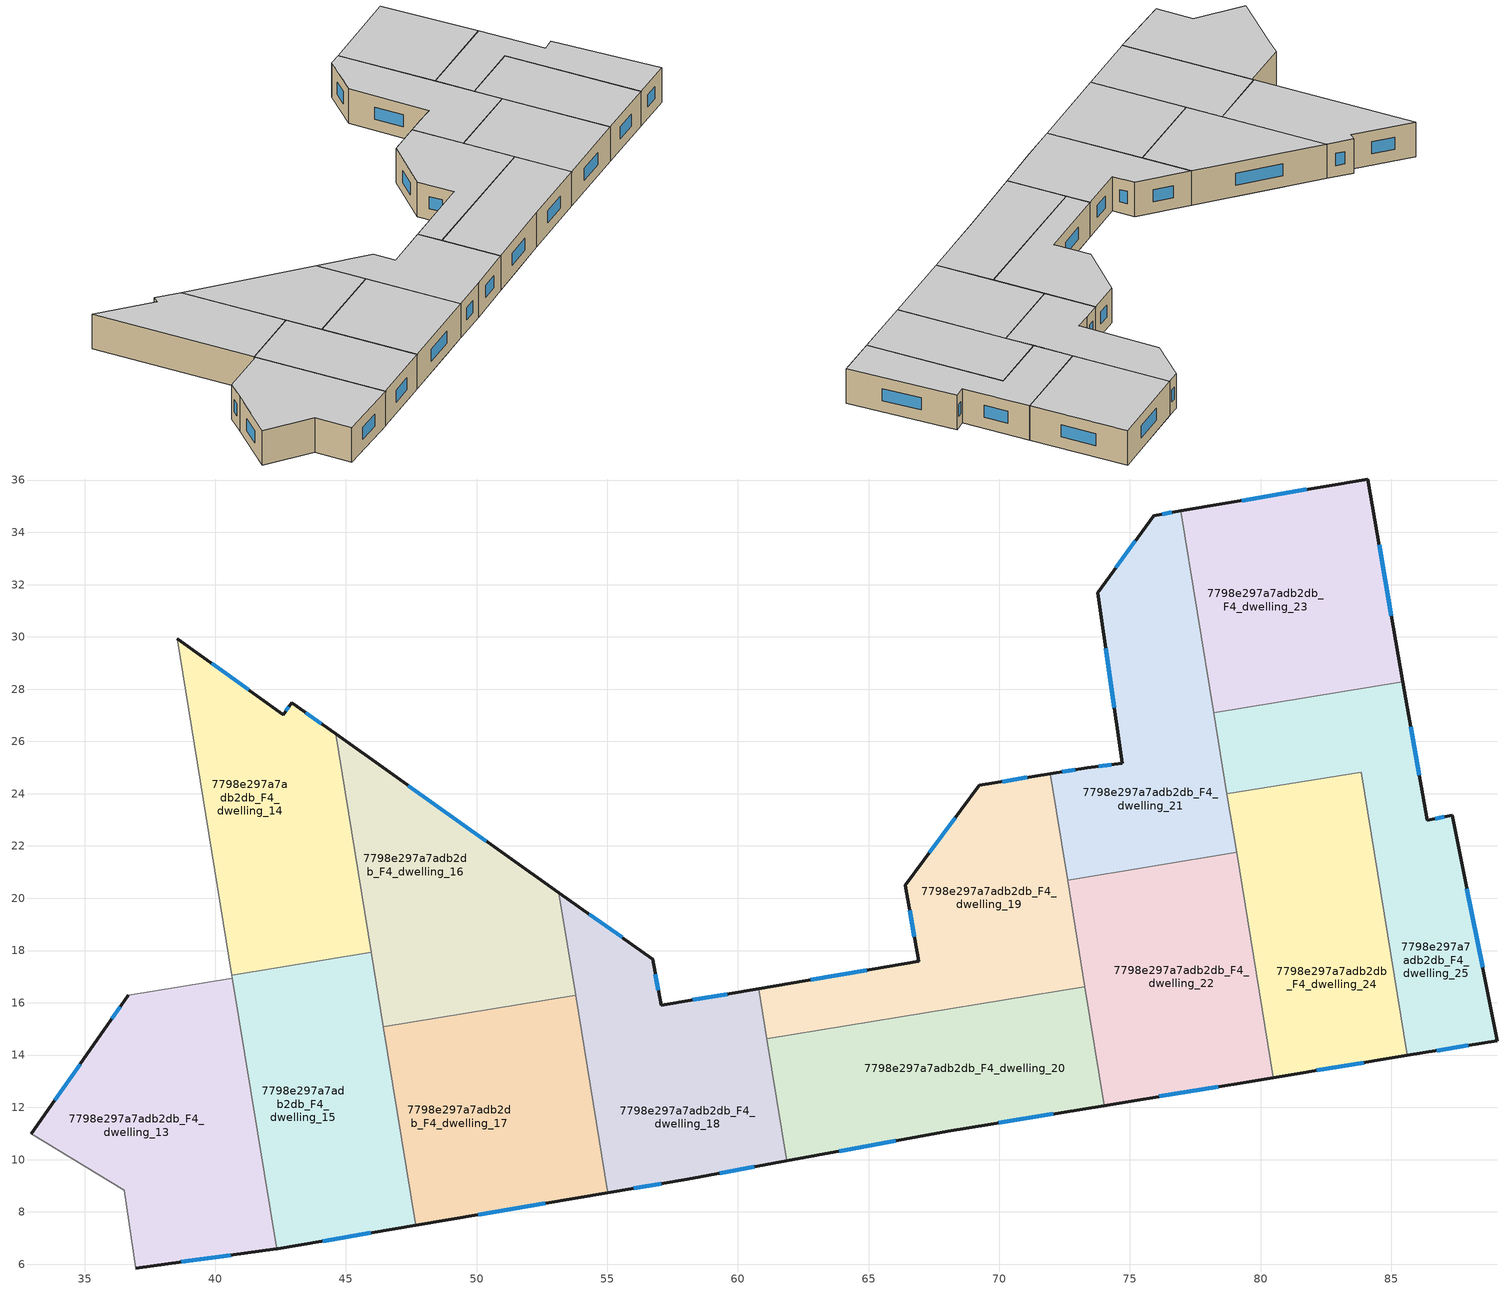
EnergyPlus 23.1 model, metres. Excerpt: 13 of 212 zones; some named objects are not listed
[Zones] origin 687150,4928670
7798e297a7adb2db_F4_dwelling_13
 floor to 7798e297a7adb2db_F3_dwelling_13 (EU_floor_Construction): 39.49,16.75 41.39,6.46 36.95,5.85 36.51,8.82 32.95,10.98 35.73,14.94 36.67,16.29 z12
 floor to 7798e297a7adb2db_F3_dwelling_15 (EU_floor_Construction): 40.66,16.94 42.34,6.59 41.39,6.46 39.49,16.75 z12
 wall outside (EU_wall_Construction): 36.67,16.29 35.73,14.94 32.95,10.98 / 36.95,5.85 42.34,6.59 z12:15
 wall adiabatic (EU_wall_Construction): 32.95,10.98 36.51,8.82 36.95,5.85 z12:15
 wall to 7798e297a7adb2db_F4_dwelling_12 (EU_wall_Construction): 40.66,16.94 36.67,16.29 z12:15
 wall to 7798e297a7adb2db_F4_dwelling_15 (EU_wall_Construction): 42.34,6.59 40.66,16.94 z12:15
 window (EU_Window_Construction): 34.83,13.66 33.86,12.27 / 36.37,15.85 36.04,15.38 / 38.71,6.09 40.59,6.35 z12.98:14.02
 ceiling to 7798e297a7adb2db_F5_dwelling_13 (EU_floor_Construction): 42.34,6.59 40.66,16.94 36.67,16.29 35.73,14.94 32.95,10.98 36.51,8.82 36.95,5.85 z15
7798e297a7adb2db_F4_dwelling_14
 floor to 7798e297a7adb2db_F3_dwelling_14 (EU_floor_Construction): 42.53,27.07 44.13,18.42 40.52,17.75 38.54,29.94 z12
 floor to 7798e297a7adb2db_F3_dwelling_16 (EU_floor_Construction): 44.6,26.29 45.97,17.93 44.27,17.66 42.53,27.07 42.6,27.02 42.92,27.48 z12
 floor to 7798e297a7adb2db_F3_dwelling_15 (EU_floor_Construction): 44.13,18.42 44.27,17.66 40.64,17.06 40.52,17.75 z12
 wall outside (EU_wall_Construction): 44.6,26.29 42.92,27.48 42.6,27.02 38.54,29.94 z12:15
 wall to 7798e297a7adb2db_F4_dwelling_15 (EU_wall_Construction): 40.64,17.06 45.97,17.93 z12:15
 wall to 7798e297a7adb2db_F4_dwelling_12 (EU_wall_Construction): 38.54,29.94 40.64,17.06 z12:15
 wall to 7798e297a7adb2db_F4_dwelling_16 (EU_wall_Construction): 45.97,17.93 44.6,26.29 z12:15
 window (EU_Window_Construction): 41.28,27.97 39.86,28.99 / 42.82,27.33 42.71,27.17 / 44.06,26.68 43.47,27.09 z12.98:14.02
 ceiling to 7798e297a7adb2db_F5_dwelling_14 (EU_floor_Construction): 45.97,17.93 44.6,26.29 42.92,27.48 42.6,27.02 38.54,29.94 40.64,17.06 z15
7798e297a7adb2db_F4_dwelling_15
 floor to 7798e297a7adb2db_F3_dwelling_15 (EU_floor_Construction): 44.27,17.66 46.19,7.24 42.39,6.59 42.34,6.59 40.64,17.06 z12
 floor to 7798e297a7adb2db_F3_dwelling_17 (EU_floor_Construction): 46.24,16.25 47.67,7.49 46.19,7.24 44.59,15.94 z12
 floor to 7798e297a7adb2db_F3_dwelling_16 (EU_floor_Construction): 45.97,17.93 46.24,16.25 44.59,15.94 44.27,17.66 z12
 wall outside (EU_wall_Construction): 42.34,6.59 42.39,6.59 47.67,7.49 z12:15
 wall to 7798e297a7adb2db_F4_dwelling_17 (EU_wall_Construction): 47.67,7.49 46.43,15.08 z12:15
 wall to 7798e297a7adb2db_F4_dwelling_12 (EU_wall_Construction): 40.64,17.06 40.66,16.94 z12:15
 wall to 7798e297a7adb2db_F4_dwelling_16 (EU_wall_Construction): 46.43,15.08 45.97,17.93 z12:15
 window (EU_Window_Construction): 44.11,6.88 45.95,7.2 z12.98:14.02
 ceiling to 7798e297a7adb2db_F5_dwelling_15 (EU_floor_Construction): 47.67,7.49 45.97,17.93 40.64,17.06 42.34,6.59 42.39,6.59 z15
7798e297a7adb2db_F4_dwelling_16
 floor to 7798e297a7adb2db_F3_dwelling_16 (EU_floor_Construction): 49.63,22.71 50.68,17.07 46.24,16.25 44.6,26.29 z12
 floor to 7798e297a7adb2db_F3_dwelling_18 (EU_floor_Construction): 53.15,20.22 53.79,16.28 50.91,15.81 49.63,22.71 z12
 floor to 7798e297a7adb2db_F3_dwelling_17 (EU_floor_Construction): 50.68,17.07 50.91,15.81 46.43,15.08 46.24,16.25 z12
 wall outside (EU_wall_Construction): 53.15,20.22 44.6,26.29 z12:15
 wall to 7798e297a7adb2db_F4_dwelling_17 (EU_wall_Construction): 46.43,15.08 53.79,16.28 z12:15
 wall to 7798e297a7adb2db_F4_dwelling_18 (EU_wall_Construction): 53.79,16.28 53.15,20.22 z12:15
 window (EU_Window_Construction): 50.37,22.19 47.38,24.31 z12.98:14.02
 ceiling to 7798e297a7adb2db_F5_dwelling_16 (EU_floor_Construction): 53.79,16.28 53.15,20.22 44.6,26.29 46.43,15.08 z15
7798e297a7adb2db_F4_dwelling_17
 floor to 7798e297a7adb2db_F3_dwelling_17 (EU_floor_Construction): 50.91,15.81 52.3,8.27 47.67,7.49 46.43,15.08 z12
 floor to 7798e297a7adb2db_F3_dwelling_19 (EU_floor_Construction): 54.29,13.23 55.03,8.73 52.3,8.27 51.48,12.71 z12
 floor to 7798e297a7adb2db_F3_dwelling_18 (EU_floor_Construction): 53.79,16.28 54.29,13.23 51.48,12.71 50.91,15.81 z12
 wall outside (EU_wall_Construction): 47.67,7.49 55.03,8.73 z12:15
 wall to 7798e297a7adb2db_F4_dwelling_18 (EU_wall_Construction): 55.03,8.73 53.79,16.28 z12:15
 window (EU_Window_Construction): 50.06,7.89 52.63,8.33 z12.98:14.02
 ceiling to 7798e297a7adb2db_F5_dwelling_17 (EU_floor_Construction): 55.03,8.73 53.79,16.28 46.43,15.08 47.67,7.49 z15
7798e297a7adb2db_F4_dwelling_18
 floor to 7798e297a7adb2db_F3_dwelling_18 (EU_floor_Construction): 60.8,16.54 61.13,14.5 54.29,13.23 53.15,20.22 56.73,17.67 57.06,15.9 z12
 floor to 7798e297a7adb2db_F3_dwelling_19 (EU_floor_Construction): 61.13,14.5 61.88,9.95 58.05,9.24 55.03,8.73 54.29,13.23 z12
 wall outside (EU_wall_Construction): 55.03,8.73 58.05,9.24 61.88,9.95 / 60.8,16.54 57.06,15.9 56.73,17.67 53.15,20.22 z12:15
 wall to 7798e297a7adb2db_F4_dwelling_20 (EU_wall_Construction): 61.88,9.95 61.11,14.63 z12:15
 wall to 7798e297a7adb2db_F4_dwelling_19 (EU_wall_Construction): 61.11,14.63 60.8,16.54 z12:15
 window (EU_Window_Construction): 59.3,9.47 60.63,9.72 / 56.01,8.9 57.07,9.08 / 55.57,18.5 54.32,19.39 / 56.95,16.48 56.84,17.1 / 59.58,16.33 58.28,16.11 z12.98:14.02
 ceiling to 7798e297a7adb2db_F5_dwelling_18 (EU_floor_Construction): 61.88,9.95 60.8,16.54 57.06,15.9 56.73,17.67 53.15,20.22 55.03,8.73 58.05,9.24 z15
7798e297a7adb2db_F4_dwelling_19
 floor to 7798e297a7adb2db_F3_dwelling_20 (EU_floor_Construction): 71.95,24.77 73.2,17.09 63.23,15.25 62.93,16.9 66.92,17.58 66.4,20.49 69.23,24.32 z12
 floor to 7798e297a7adb2db_F3_dwelling_18 (EU_floor_Construction): 62.93,16.9 63.28,14.98 61.11,14.63 60.8,16.54 z12
 floor to 7798e297a7adb2db_F3_dwelling_21 (EU_floor_Construction): 73.2,17.09 73.28,16.61 63.28,14.98 63.23,15.25 z12
 wall outside (EU_wall_Construction): 71.95,24.77 69.23,24.32 66.4,20.49 66.92,17.58 60.8,16.54 z12:15
 wall to 7798e297a7adb2db_F4_dwelling_22 (EU_wall_Construction): 73.28,16.61 72.61,20.7 z12:15
 wall to 7798e297a7adb2db_F4_dwelling_20 (EU_wall_Construction): 61.11,14.63 73.28,16.61 z12:15
 wall to 7798e297a7adb2db_F4_dwelling_21 (EU_wall_Construction): 72.61,20.7 71.95,24.77 z12:15
 window (EU_Window_Construction): 71.06,24.62 70.11,24.47 / 64.93,17.24 62.79,16.88 / 66.57,19.55 66.75,18.53 / 68.31,23.08 67.32,21.74 z12.98:14.02
 ceiling to 7798e297a7adb2db_F5_dwelling_19 (EU_floor_Construction): 73.28,16.61 71.95,24.77 69.23,24.32 66.4,20.49 66.92,17.58 60.8,16.54 61.11,14.63 z15
7798e297a7adb2db_F4_dwelling_20
 floor to 7798e297a7adb2db_F3_dwelling_21 (EU_floor_Construction): 73.28,16.61 74.02,12.07 68.03,11.08 64.13,10.36 63.28,14.98 z12
 floor to 7798e297a7adb2db_F3_dwelling_19 (EU_floor_Construction): 63.3,14.9 64.13,10.36 61.88,9.95 61.13,14.5 z12
 floor to 7798e297a7adb2db_F3_dwelling_18 (EU_floor_Construction): 63.28,14.98 63.3,14.9 61.13,14.5 61.11,14.63 z12
 wall outside (EU_wall_Construction): 61.88,9.95 68.03,11.08 74.02,12.07 z12:15
 wall to 7798e297a7adb2db_F4_dwelling_22 (EU_wall_Construction): 74.02,12.07 73.28,16.61 z12:15
 window (EU_Window_Construction): 63.88,10.32 66.03,10.71 / 69.98,11.4 72.07,11.75 z12.98:14.02
 ceiling to 7798e297a7adb2db_F5_dwelling_20 (EU_floor_Construction): 74.02,12.07 73.28,16.61 61.11,14.63 61.88,9.95 68.03,11.08 z15
7798e297a7adb2db_F4_dwelling_21
 floor to 7798e297a7adb2db_F3_dwelling_22 (EU_floor_Construction): 76.95,34.82 79.02,22.09 73.34,21.04 72.63,24.88 73.37,25 74.71,25.17 73.76,31.68 75.9,34.64 z12
 floor to 7798e297a7adb2db_F3_dwelling_20 (EU_floor_Construction): 72.63,24.88 73.38,20.82 72.61,20.7 71.95,24.77 z12
 floor to 7798e297a7adb2db_F3_dwelling_23 (EU_floor_Construction): 79.02,22.09 79.08,21.75 73.38,20.82 73.34,21.04 z12
 wall outside (EU_wall_Construction): 76.94,34.82 75.9,34.64 73.76,31.68 74.71,25.17 73.37,25 71.95,24.77 z12:15
 wall to 7798e297a7adb2db_F4_dwelling_22 (EU_wall_Construction): 72.61,20.7 79.08,21.75 z12:15
 wall to 7798e297a7adb2db_F4_dwelling_23 (EU_wall_Construction): 78.2,27.1 76.94,34.82 z12:15
 wall to 7798e297a7adb2db_F4_dwelling_25 (EU_wall_Construction): 78.71,23.99 78.2,27.1 z12:15
 wall to 7798e297a7adb2db_F4_dwelling_24 (EU_wall_Construction): 79.08,21.75 78.71,23.99 z12:15
 window (EU_Window_Construction): 76.61,34.76 76.24,34.7 / 72.91,24.93 72.41,24.84 / 74.28,25.12 73.81,25.06 / 74.07,29.56 74.4,27.29 / 75.21,33.68 74.46,32.64 z12.98:14.02
 ceiling to 7798e297a7adb2db_F5_dwelling_21 (EU_floor_Construction): 79.08,21.75 76.94,34.82 75.9,34.64 73.76,31.68 74.71,25.17 73.37,25 71.95,24.77 72.61,20.7 z15
7798e297a7adb2db_F4_dwelling_22
 floor to 7798e297a7adb2db_F3_dwelling_23 (EU_floor_Construction): 79.08,21.75 80.48,13.14 74.96,12.23 73.38,20.82 z12
 floor adiabatic (EU_floor_Construction): 74.04,17.25 74.96,12.23 74.02,12.07 73.2,17.09 z12
 floor to 7798e297a7adb2db_F3_dwelling_20 (EU_floor_Construction): 73.38,20.82 74.04,17.25 73.2,17.09 72.61,20.7 z12
 wall outside (EU_wall_Construction): 74.02,12.07 80.48,13.14 z12:15
 wall to 7798e297a7adb2db_F4_dwelling_24 (EU_wall_Construction): 80.48,13.14 79.08,21.75 z12:15
 window (EU_Window_Construction): 76.12,12.42 78.38,12.79 z12.98:14.02
 ceiling to 7798e297a7adb2db_F5_dwelling_22 (EU_floor_Construction): 80.48,13.14 79.08,21.75 72.61,20.7 74.02,12.07 z15
7798e297a7adb2db_F4_dwelling_23
 floor to 7798e297a7adb2db_F3_dwelling_24 (EU_floor_Construction): 81.95,35.67 83.37,27.95 78.42,27.14 77,34.83 z12
 floor to 7798e297a7adb2db_F3_dwelling_22 (EU_floor_Construction): 77,34.83 78.42,27.14 78.2,27.1 76.95,34.82 z12
 floor to 7798e297a7adb2db_F3_dwelling_25 (EU_floor_Construction): 84.09,36.04 85.45,28.28 83.37,27.95 81.95,35.67 z12
 wall outside (EU_wall_Construction): 85.45,28.29 84.09,36.04 76.94,34.82 z12:15
 wall to 7798e297a7adb2db_F4_dwelling_25 (EU_wall_Construction): 78.2,27.1 85.45,28.29 z12:15
 window (EU_Window_Construction): 85.01,30.81 84.53,33.52 / 81.77,35.64 79.27,35.22 z12.98:14.02
 ceiling to 7798e297a7adb2db_F5_dwelling_23 (EU_floor_Construction): 85.45,28.29 84.09,36.04 76.94,34.82 78.2,27.1 z15
7798e297a7adb2db_F4_dwelling_24
 floor to 7798e297a7adb2db_F3_dwelling_23 (EU_floor_Construction): 79.34,22.15 80.99,13.22 80.48,13.14 79.02,22.09 z12
 floor to 7798e297a7adb2db_F3_dwelling_26 (EU_floor_Construction): 84.52,20.69 85.62,13.98 80.99,13.22 79.78,19.82 z12
 floor to 7798e297a7adb2db_F3_dwelling_25 (EU_floor_Construction): 83.85,24.83 84.52,20.69 79.78,19.82 79.01,23.99 81.45,24.44 z12
 floor to 7798e297a7adb2db_F3_dwelling_24 (EU_floor_Construction): 81.45,24.44 79.01,23.99 79,24.04 z12
 floor to 7798e297a7adb2db_F3_dwelling_22 (EU_floor_Construction): 79,24.04 79.34,22.15 79.02,22.09 78.71,23.99 z12
 wall outside (EU_wall_Construction): 80.48,13.14 85.62,13.98 z12:15
 wall to 7798e297a7adb2db_F4_dwelling_25 (EU_wall_Construction): 85.62,13.98 83.85,24.83 78.71,23.99 z12:15
 window (EU_Window_Construction): 82.15,13.41 83.95,13.71 z12.98:14.02
 ceiling to 7798e297a7adb2db_F5_dwelling_24 (EU_floor_Construction): 85.62,13.98 83.85,24.83 78.71,23.99 80.48,13.14 z15
7798e297a7adb2db_F4_dwelling_25
 floor to 7798e297a7adb2db_F3_dwelling_25 (EU_floor_Construction): 85.45,28.28 86.37,22.98 87.33,23.17 87.71,21.28 84.52,20.69 83.85,24.83 81.45,24.44 83.94,24.9 83.37,27.95 z12
 floor to 7798e297a7adb2db_F3_dwelling_24 (EU_floor_Construction): 83.37,27.95 83.94,24.9 81.45,24.44 79,24.04 78.42,27.14 z12
 floor to 7798e297a7adb2db_F3_dwelling_26 (EU_floor_Construction): 87.71,21.28 89.06,14.55 85.62,13.98 84.52,20.69 z12
 floor to 7798e297a7adb2db_F3_dwelling_22 (EU_floor_Construction): 78.42,27.14 79,24.04 78.71,23.99 78.2,27.1 z12
 wall outside (EU_wall_Construction): 85.62,13.98 89.06,14.55 87.33,23.17 86.37,22.98 85.45,28.29 z12:15
 window (EU_Window_Construction): 86.74,14.17 87.94,14.37 / 86.07,24.71 85.75,26.56 / 87.02,23.11 86.68,23.04 / 88.5,17.36 87.89,20.37 z12.98:14.02
 ceiling to 7798e297a7adb2db_F5_dwelling_25 (EU_floor_Construction): 89.06,14.55 87.33,23.17 86.37,22.98 85.45,28.29 78.2,27.1 78.71,23.99 83.85,24.83 85.62,13.98 z15
[Building]
EU S2 Campaign: North Axis=0; Terrain=City; Solar Distribution=FullExterior
[Site:Location]
Bologna: Latitude=44.5; Longitude=11.25; Time Zone=1; Elevation=37
[SizingPeriod:WeatherFileDays]
AnnualSizingPeriod: Begin Month=1; Begin Day of Month=1; End Month=12; End Day of Month=31; Day of Week for Start Day=Monday; Use Weather File Daylight Saving Period=No; Use Weather File Rain and Snow Indicators=No
[MATERIAL]
EU_InternalMass_Material: Roughness=MediumRough; Thickness=0.1; Conductivity=1; Density=1800; Specific Heat=900; Thermal Absorptance=0.9; Solar Absorptance=0.7; Visible Absorptance=0.7
[MATERIAL:NOMASS] Roughness=MediumRough; Thermal Absorptance=0.9; Solar Absorptance=0.7; Visible Absorptance=0.7
Name | Thermal Resistance
EU_wall_NoMass | 0.905828
EU_floor_NoMass | 0.67114
[WINDOWMATERIAL:SIMPLEGLAZINGSYSTEM]
EU_Window_SimpleGlazing: UFactor=4.52486; Solar Heat Gain Coefficient=0.85; Visible Transmittance=0.85
[CONSTRUCTION]
EU_wall_Construction: EU_wall_NoMass
EU_floor_Construction: EU_floor_NoMass
EU_Window_Construction: EU_Window_SimpleGlazing
EU_InternalMass_Construction: EU_InternalMass_Material
[ZONE] Type=1; Multiplier=1; Ceiling Height=autocalculate; Floor Area=autocalculate; Part of Total Floor Area=Yes
Name | Volume
7798e297a7adb2db_F4_dwelling_13 | 194.312
7798e297a7adb2db_F4_dwelling_14 | 171.704
7798e297a7adb2db_F4_dwelling_15 | 171.732
7798e297a7adb2db_F4_dwelling_16 | 171.686
7798e297a7adb2db_F4_dwelling_17 | 171.685
7798e297a7adb2db_F4_dwelling_18 | 171.702
7798e297a7adb2db_F4_dwelling_19 | 171.669
7798e297a7adb2db_F4_dwelling_20; 7798e297a7adb2db_F4_dwelling_25 | 171.698
7798e297a7adb2db_F4_dwelling_21 | 171.691
7798e297a7adb2db_F4_dwelling_22 | 171.687
7798e297a7adb2db_F4_dwelling_23 | 171.689
7798e297a7adb2db_F4_dwelling_24 | 171.694
[INTERNALMASS] Construction=EU_InternalMass_Construction
Name | Zone or ZoneList | Surface Area
7798e297a7adb2db_F4_dwelling_13_EU_InternalMass | 7798e297a7adb2db_F4_dwelling_13 | 64.7711
7798e297a7adb2db_F4_dwelling_14_EU_InternalMass | 7798e297a7adb2db_F4_dwelling_14 | 57.2332
7798e297a7adb2db_F4_dwelling_15_EU_InternalMass | 7798e297a7adb2db_F4_dwelling_15 | 57.2431
7798e297a7adb2db_F4_dwelling_16_EU_InternalMass | 7798e297a7adb2db_F4_dwelling_16 | 57.229
7798e297a7adb2db_F4_dwelling_17_EU_InternalMass | 7798e297a7adb2db_F4_dwelling_17 | 57.2294
7798e297a7adb2db_F4_dwelling_18_EU_InternalMass | 7798e297a7adb2db_F4_dwelling_18 | 57.234
7798e297a7adb2db_F4_dwelling_19_EU_InternalMass | 7798e297a7adb2db_F4_dwelling_19 | 57.2222
7798e297a7adb2db_F4_dwelling_20_EU_InternalMass | 7798e297a7adb2db_F4_dwelling_20 | 57.2316
7798e297a7adb2db_F4_dwelling_21_EU_InternalMass | 7798e297a7adb2db_F4_dwelling_21 | 57.2338
7798e297a7adb2db_F4_dwelling_22_EU_InternalMass | 7798e297a7adb2db_F4_dwelling_22 | 57.2297
7798e297a7adb2db_F4_dwelling_23_EU_InternalMass | 7798e297a7adb2db_F4_dwelling_23 | 57.2315
7798e297a7adb2db_F4_dwelling_24_EU_InternalMass | 7798e297a7adb2db_F4_dwelling_24 | 57.2332
7798e297a7adb2db_F4_dwelling_25_EU_InternalMass | 7798e297a7adb2db_F4_dwelling_25 | 57.2322
[OTHEREQUIPMENT] Fuel Type=Electricity; Design Level Calculation Method=Watts/Area; Power per Zone Floor Area=1; Fraction Latent=0; Fraction Radiant=0; Fraction Lost=0; Carbon Dioxide Generation Rate=0; EndUse Subcategory=EU_Step8_InternalGains
Name | Zone or ZoneList or Space or SpaceList | Schedule
EU_Step8_InternalGain_7798e297a7adb2db_F4_dwelling_13_f000 | 7798e297a7adb2db_F4_dwelling_13 | EU_Step8_GainSchedule_7798e297a7adb2db_F4_dwelling_13_f000
EU_Step8_InternalGain_7798e297a7adb2db_F4_dwelling_14_f000 | 7798e297a7adb2db_F4_dwelling_14 | EU_Step8_GainSchedule_7798e297a7adb2db_F4_dwelling_14_f000
EU_Step8_InternalGain_7798e297a7adb2db_F4_dwelling_15_f000 | 7798e297a7adb2db_F4_dwelling_15 | EU_Step8_GainSchedule_7798e297a7adb2db_F4_dwelling_15_f000
EU_Step8_InternalGain_7798e297a7adb2db_F4_dwelling_16_f000 | 7798e297a7adb2db_F4_dwelling_16 | EU_Step8_GainSchedule_7798e297a7adb2db_F4_dwelling_16_f000
EU_Step8_InternalGain_7798e297a7adb2db_F4_dwelling_17_f000 | 7798e297a7adb2db_F4_dwelling_17 | EU_Step8_GainSchedule_7798e297a7adb2db_F4_dwelling_17_f000
EU_Step8_InternalGain_7798e297a7adb2db_F4_dwelling_18_f000 | 7798e297a7adb2db_F4_dwelling_18 | EU_Step8_GainSchedule_7798e297a7adb2db_F4_dwelling_18_f000
EU_Step8_InternalGain_7798e297a7adb2db_F4_dwelling_19_f000 | 7798e297a7adb2db_F4_dwelling_19 | EU_Step8_GainSchedule_7798e297a7adb2db_F4_dwelling_19_f000
EU_Step8_InternalGain_7798e297a7adb2db_F4_dwelling_20_f000 | 7798e297a7adb2db_F4_dwelling_20 | EU_Step8_GainSchedule_7798e297a7adb2db_F4_dwelling_20_f000
EU_Step8_InternalGain_7798e297a7adb2db_F4_dwelling_21_f000 | 7798e297a7adb2db_F4_dwelling_21 | EU_Step8_GainSchedule_7798e297a7adb2db_F4_dwelling_21_f000
EU_Step8_InternalGain_7798e297a7adb2db_F4_dwelling_22_f000 | 7798e297a7adb2db_F4_dwelling_22 | EU_Step8_GainSchedule_7798e297a7adb2db_F4_dwelling_22_f000
EU_Step8_InternalGain_7798e297a7adb2db_F4_dwelling_23_f000 | 7798e297a7adb2db_F4_dwelling_23 | EU_Step8_GainSchedule_7798e297a7adb2db_F4_dwelling_23_f000
EU_Step8_InternalGain_7798e297a7adb2db_F4_dwelling_24_f000 | 7798e297a7adb2db_F4_dwelling_24 | EU_Step8_GainSchedule_7798e297a7adb2db_F4_dwelling_24_f000
EU_Step8_InternalGain_7798e297a7adb2db_F4_dwelling_25_f000 | 7798e297a7adb2db_F4_dwelling_25 | EU_Step8_GainSchedule_7798e297a7adb2db_F4_dwelling_25_f000
[ZONEVENTILATION:DESIGNFLOWRATE] Schedule=EU_AlwaysOn; Design Flow Rate Calculation Method=AirChanges/Hour; Air Changes per Hour=0.73129; Ventilation Type=Natural; Fan Pressure Rise=0; Fan Total Efficiency=1; Constant Term Coefficient=1; Temperature Term Coefficient=0; Velocity Term Coefficient=0; Velocity Squared Term Coefficient=0; Minimum Indoor Temperature=-100; Maximum Indoor Temperature=100; Delta Temperature=-100; Minimum Outdoor Temperature=-100; Maximum Outdoor Temperature=100; Maximum Wind Speed=40
Name | Zone or ZoneList or Space or SpaceList
EU_ConstantAir_7798e297a7adb2db_F4_dwelling_13 | 7798e297a7adb2db_F4_dwelling_13
EU_ConstantAir_7798e297a7adb2db_F4_dwelling_14 | 7798e297a7adb2db_F4_dwelling_14
EU_ConstantAir_7798e297a7adb2db_F4_dwelling_15 | 7798e297a7adb2db_F4_dwelling_15
EU_ConstantAir_7798e297a7adb2db_F4_dwelling_16 | 7798e297a7adb2db_F4_dwelling_16
EU_ConstantAir_7798e297a7adb2db_F4_dwelling_17 | 7798e297a7adb2db_F4_dwelling_17
EU_ConstantAir_7798e297a7adb2db_F4_dwelling_18 | 7798e297a7adb2db_F4_dwelling_18
EU_ConstantAir_7798e297a7adb2db_F4_dwelling_19 | 7798e297a7adb2db_F4_dwelling_19
EU_ConstantAir_7798e297a7adb2db_F4_dwelling_20 | 7798e297a7adb2db_F4_dwelling_20
EU_ConstantAir_7798e297a7adb2db_F4_dwelling_21 | 7798e297a7adb2db_F4_dwelling_21
EU_ConstantAir_7798e297a7adb2db_F4_dwelling_22 | 7798e297a7adb2db_F4_dwelling_22
EU_ConstantAir_7798e297a7adb2db_F4_dwelling_23 | 7798e297a7adb2db_F4_dwelling_23
EU_ConstantAir_7798e297a7adb2db_F4_dwelling_24 | 7798e297a7adb2db_F4_dwelling_24
EU_ConstantAir_7798e297a7adb2db_F4_dwelling_25 | 7798e297a7adb2db_F4_dwelling_25
[HVACTEMPLATE:ZONE:IDEALLOADSAIRSYSTEM] System Availability Schedule=EU_AlwaysOn; Maximum Heating Supply Air Temperature=50; Minimum Cooling Supply Air Temperature=13; Maximum Heating Supply Air Humidity Ratio=0.0156; Minimum Cooling Supply Air Humidity Ratio=0.0077; Heating Limit=NoLimit; Cooling Limit=NoLimit; Heating Availability Schedule=EU_AlwaysOn; Cooling Availability Schedule=EU_CoolingOff; Dehumidification Control Type=ConstantSensibleHeatRatio; Cooling Sensible Heat Ratio=0.7; Dehumidification Setpoint=60; Humidification Control Type=None; Humidification Setpoint=30; Outdoor Air Method=None; Outdoor Air Flow Rate per Person=0.00944; Outdoor Air Flow Rate per Zone Floor Area=0; Outdoor Air Flow Rate per Zone=0; Demand Controlled Ventilation Type=None; Outdoor Air Economizer Type=NoEconomizer; Heat Recovery Type=None; Sensible Heat Recovery Effectiveness=0.7; Latent Heat Recovery Effectiveness=0.65
Name | Template Thermostat
7798e297a7adb2db_F4_dwelling_13 | EU_HeatOnly_7798e297a7adb2db_F4_dwelling_13
7798e297a7adb2db_F4_dwelling_14 | EU_HeatOnly_7798e297a7adb2db_F4_dwelling_14
7798e297a7adb2db_F4_dwelling_15 | EU_HeatOnly_7798e297a7adb2db_F4_dwelling_15
7798e297a7adb2db_F4_dwelling_16 | EU_HeatOnly_7798e297a7adb2db_F4_dwelling_16
7798e297a7adb2db_F4_dwelling_17 | EU_HeatOnly_7798e297a7adb2db_F4_dwelling_17
7798e297a7adb2db_F4_dwelling_18 | EU_HeatOnly_7798e297a7adb2db_F4_dwelling_18
7798e297a7adb2db_F4_dwelling_19 | EU_HeatOnly_7798e297a7adb2db_F4_dwelling_19
7798e297a7adb2db_F4_dwelling_20 | EU_HeatOnly_7798e297a7adb2db_F4_dwelling_20
7798e297a7adb2db_F4_dwelling_21 | EU_HeatOnly_7798e297a7adb2db_F4_dwelling_21
7798e297a7adb2db_F4_dwelling_22 | EU_HeatOnly_7798e297a7adb2db_F4_dwelling_22
7798e297a7adb2db_F4_dwelling_23 | EU_HeatOnly_7798e297a7adb2db_F4_dwelling_23
7798e297a7adb2db_F4_dwelling_24 | EU_HeatOnly_7798e297a7adb2db_F4_dwelling_24
7798e297a7adb2db_F4_dwelling_25 | EU_HeatOnly_7798e297a7adb2db_F4_dwelling_25
[SIZING:ZONE] Zone Cooling Design Supply Air Temperature Input Method=SupplyAirTemperature; Zone Cooling Design Supply Air Temperature=13; Zone Heating Design Supply Air Temperature Input Method=SupplyAirTemperature; Zone Heating Design Supply Air Temperature=50; Zone Cooling Design Supply Air Humidity Ratio=0.008; Zone Heating Design Supply Air Humidity Ratio=0.008; Cooling Design Air Flow Method=DesignDay; Cooling Design Air Flow Rate=0; Cooling Minimum Air Flow per Zone Floor Area=0.000762; Cooling Minimum Air Flow=0; Cooling Minimum Air Flow Fraction=0.2; Heating Design Air Flow Method=DesignDay; Heating Design Air Flow Rate=0; Heating Maximum Air Flow per Zone Floor Area=0.002032; Heating Maximum Air Flow=0.141576; Heating Maximum Air Flow Fraction=0.3; Account for Dedicated Outdoor Air System=No; Dedicated Outdoor Air System Control Strategy=NeutralSupplyAir; Dedicated Outdoor Air Low Setpoint Temperature for Design=autosize; Dedicated Outdoor Air High Setpoint Temperature for Design=autosize; Zone Load Sizing Method=Sensible Load Only No Latent Load; Zone Latent Cooling Design Supply Air Humidity Ratio Input Method=HumidityRatioDifference; Zone Cooling Design Supply Air Humidity Ratio Difference=0.005; Zone Latent Heating Design Supply Air Humidity Ratio Input Method=HumidityRatioDifference; Zone Humidification Design Supply Air Humidity Ratio Difference=0.005
7798e297a7adb2db_F4_dwelling_13; 7798e297a7adb2db_F4_dwelling_14; 7798e297a7adb2db_F4_dwelling_15; 7798e297a7adb2db_F4_dwelling_16; 7798e297a7adb2db_F4_dwelling_17; 7798e297a7adb2db_F4_dwelling_18; 7798e297a7adb2db_F4_dwelling_19; 7798e297a7adb2db_F4_dwelling_20; 7798e297a7adb2db_F4_dwelling_21; 7798e297a7adb2db_F4_dwelling_22; 7798e297a7adb2db_F4_dwelling_23; 7798e297a7adb2db_F4_dwelling_24; 7798e297a7adb2db_F4_dwelling_25
[SCHEDULE:CONSTANT]
Name | Hourly Value
EU_AlwaysOn | 1
EU_CoolingOff | 0
[SCHEDULE:FILE] Column Number=1; Rows to Skip at Top=0; Number of Hours of Data=8760; Column Separator=Comma; Interpolate to Timestep=No; Minutes per Item=60; Adjust Schedule for Daylight Savings=Yes
Name | File
EU_Step8_GainSchedule_7798e297a7adb2db_F4_dwelling_13_f000 | ../../schedules/7798e297a7adb2db/7798e297a7adb2db_F4_dwelling_13_f000_gain.csv
EU_Step8_GainSchedule_7798e297a7adb2db_F4_dwelling_14_f000 | ../../schedules/7798e297a7adb2db/7798e297a7adb2db_F4_dwelling_14_f000_gain.csv
EU_Step8_GainSchedule_7798e297a7adb2db_F4_dwelling_15_f000 | ../../schedules/7798e297a7adb2db/7798e297a7adb2db_F4_dwelling_15_f000_gain.csv
EU_Step8_GainSchedule_7798e297a7adb2db_F4_dwelling_16_f000 | ../../schedules/7798e297a7adb2db/7798e297a7adb2db_F4_dwelling_16_f000_gain.csv
EU_Step8_GainSchedule_7798e297a7adb2db_F4_dwelling_17_f000 | ../../schedules/7798e297a7adb2db/7798e297a7adb2db_F4_dwelling_17_f000_gain.csv
EU_Step8_GainSchedule_7798e297a7adb2db_F4_dwelling_18_f000 | ../../schedules/7798e297a7adb2db/7798e297a7adb2db_F4_dwelling_18_f000_gain.csv
EU_Step8_GainSchedule_7798e297a7adb2db_F4_dwelling_19_f000 | ../../schedules/7798e297a7adb2db/7798e297a7adb2db_F4_dwelling_19_f000_gain.csv
EU_Step8_GainSchedule_7798e297a7adb2db_F4_dwelling_20_f000 | ../../schedules/7798e297a7adb2db/7798e297a7adb2db_F4_dwelling_20_f000_gain.csv
EU_Step8_GainSchedule_7798e297a7adb2db_F4_dwelling_21_f000 | ../../schedules/7798e297a7adb2db/7798e297a7adb2db_F4_dwelling_21_f000_gain.csv
EU_Step8_GainSchedule_7798e297a7adb2db_F4_dwelling_22_f000 | ../../schedules/7798e297a7adb2db/7798e297a7adb2db_F4_dwelling_22_f000_gain.csv
EU_Step8_GainSchedule_7798e297a7adb2db_F4_dwelling_23_f000 | ../../schedules/7798e297a7adb2db/7798e297a7adb2db_F4_dwelling_23_f000_gain.csv
EU_Step8_GainSchedule_7798e297a7adb2db_F4_dwelling_24_f000 | ../../schedules/7798e297a7adb2db/7798e297a7adb2db_F4_dwelling_24_f000_gain.csv
EU_Step8_GainSchedule_7798e297a7adb2db_F4_dwelling_25_f000 | ../../schedules/7798e297a7adb2db/7798e297a7adb2db_F4_dwelling_25_f000_gain.csv
